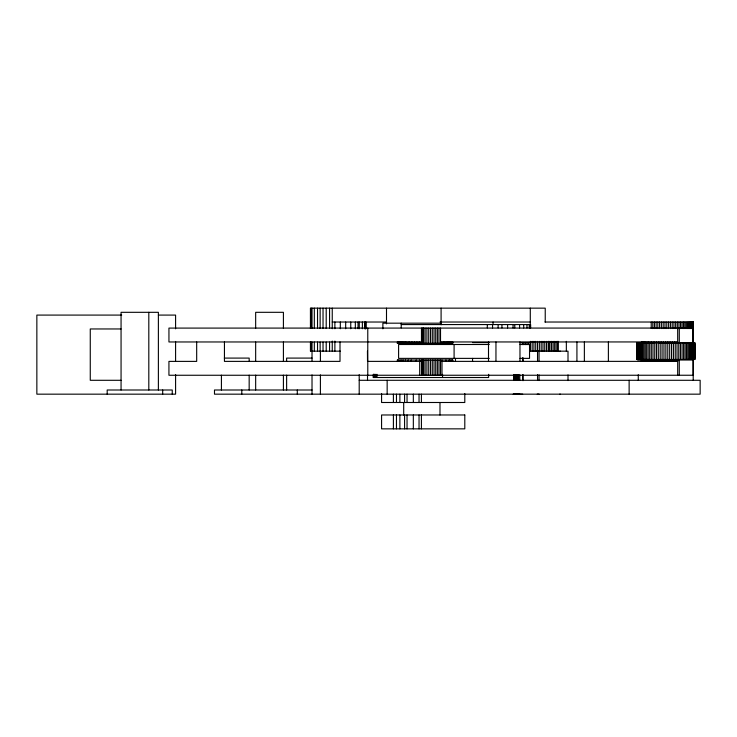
<?xml version="1.0" encoding="UTF-8"?>
<svg xmlns="http://www.w3.org/2000/svg" width="737" height="737" viewBox="0 0 737 737"><rect width="100%" height="100%" fill="white"/><g stroke="black" fill="none" stroke-linecap="round" stroke-linejoin="round"><path stroke-width="1.11" d="M359.205 394.166L359.205 374.691M393.401 402.494L393.401 394.166M396.469 402.494L396.469 394.166M399.878 402.494L399.878 394.166M404.576 402.494L404.576 394.166M407.045 402.494L407.045 394.166M413.337 402.494L413.337 394.166M419.04 402.494L419.04 394.166M421.417 402.494L421.417 394.166M513.625 380.292L513.625 374.691M514.186 380.292L514.186 374.691M514.859 380.292L514.859 374.691M515.651 380.292L515.651 374.691M516.536 380.292L516.536 374.691M517.531 380.292L517.531 374.691M518.618 380.292L518.618 374.691M519.806 380.292L519.806 374.691M522.68 380.292L522.68 374.691M522.68 361.241L522.68 357.878M523.03 380.688L523.03 374.691M523.03 361.241L523.03 357.878M537.54 380.292L537.54 374.691M537.54 361.241L537.54 341.351M539.051 380.55L539.051 374.893M539.051 361.323L539.051 351.134L537.54 351.153M568.006 380.587L568.006 374.93M568.006 361.351L568.006 351.171L530.207 351.134M522.68 394.175L513.956 394.166M539.051 394.129L537.236 394.129M513.164 394.175L513.8 394.166M514.859 394.175L515.651 394.166M517.779 394.166L515.937 394.166M121.697 315.086L36.85 315.086L36.85 394.166L175.59 394.166L175.59 374.682M158.381 315.086L175.59 315.086L175.59 328.84M332.249 322.023L386.501 322.023M439.989 322.023L530.29 322.023M544.965 322.023L693.48 322.023M441.021 323.175L382.881 323.175L382.881 328.813M401.214 324.566L530.594 324.566L530.594 327.891M693.139 328.066L168.939 328.094L168.948 341.968L421.481 341.959M121.034 328.96L90.264 328.96L90.264 380.292L121.034 380.292M440.514 341.959L677.69 341.94M472.546 342.604L489.405 342.604M519.585 342.604L530.594 342.604M636.731 342.834L695.019 342.834L694.954 359.481L636.777 359.481L636.786 342.834M397.335 343.341L452.831 343.341L452.776 341.959M637.284 344.216L636.731 344.216L636.989 358.09M694.761 344.216L694.761 358.09M489.276 344.501L398.597 344.501L398.597 358.375L489.276 358.375M520.046 344.501L529.534 344.501L529.534 358.375L520.046 358.375M340.319 351.153L310.434 351.153L310.434 342.106M367.441 351.153L367.514 361.241M224.288 358.09L249.17 358.09L249.17 361.517M312.046 358.09L286.629 358.09L286.629 361.517M637.643 359.988L693.139 359.978L693.139 375.244L168.93 375.262L168.93 361.388L196.687 361.388L196.678 341.968M367.781 361.379L421.481 361.379M440.514 361.379L677.69 361.37M373.392 377.519L373.392 374.313L373.281 377.519L488.64 377.519L488.64 374.313M359.205 380.292L700.15 380.292L700.15 394.166L214.485 394.166L214.485 390.002L312.073 390.002M518.618 394.166L519.797 394.175M514.186 394.175L513.625 394.166A27.849 0.507 -2.5 0 0 515.559 394.184M535.449 351.134L537.245 351.153M559.798 351.134L560.313 351.171M559.788 394.129L560.304 394.166M636.786 344.216L636.86 358.09M694.77 342.834L694.761 359.481M694.447 342.834L694.447 359.481M694.014 342.834L694.014 359.481M693.37 322.023L693.462 359.481M693.213 359.205L693.213 380.292M693.139 322.023L693.139 342.834M692.798 322.023L692.789 359.481M692.338 322.023L692.338 328.591M692.006 342.834L692.006 359.481M691.767 322.023L691.767 328.591M691.076 322.023L691.076 328.591M691.103 342.834L691.103 359.481M690.283 322.023L690.283 328.591M690.099 342.834L690.099 359.481M689.381 322.023L689.381 328.591M688.984 342.834L688.984 359.481M688.386 322.023L688.386 328.591M687.778 342.834L687.778 359.481M687.289 322.023L687.289 328.591M686.469 342.834L686.469 359.481M686.101 322.023L686.101 328.591M685.078 342.834L685.078 359.481M684.82 322.023L684.82 328.591M683.604 342.834L683.604 359.481M683.466 322.023L683.466 328.591M682.029 322.023L682.029 328.591M682.057 342.834L682.057 359.481M680.527 322.023L680.527 328.591M680.435 342.834L680.435 359.481M679.284 328.066L679.284 343.331M679.284 359.978L679.284 375.244M678.952 322.023L678.952 328.591M678.759 342.834L678.759 359.481M677.681 328.066L677.69 343.331M677.69 359.978L677.69 375.244M677.331 322.023L677.331 328.591M677.017 342.834L677.017 359.481M676.032 341.95L676.032 343.331M676.032 359.978L676.032 361.37M675.654 322.023L675.654 328.591M675.239 342.834L675.239 359.481M674.337 341.95L674.337 343.331M674.337 359.978L674.337 361.37M673.94 322.023L673.94 328.591M673.415 342.834L673.415 359.481M672.595 341.95L672.595 343.331M672.595 359.978L672.595 361.37M672.19 322.023L672.19 328.591M671.554 342.834L671.554 359.481M670.827 341.95L670.827 343.331M670.827 359.978L670.827 361.37M670.412 322.023L670.412 328.591M669.675 342.834L669.675 359.481M669.039 341.95L669.039 343.331M669.039 359.978L669.039 361.37M668.616 322.023L668.616 328.591M667.777 342.834L667.777 359.481M667.234 341.95L667.234 343.331M667.234 359.978L667.234 361.37M666.801 322.023L666.801 328.591M665.87 342.834L665.87 359.481M665.419 341.95L665.419 343.331M665.419 359.978L665.419 361.37M664.986 322.023L664.986 328.591M663.963 342.834L663.963 359.481M663.604 341.95L663.604 343.331M663.604 359.978L663.604 361.37M663.171 322.023L663.171 328.591M662.066 342.834L662.066 359.481M661.789 341.95L661.789 343.331M661.798 359.978L661.798 361.37M661.375 322.023L661.375 328.591M660.186 342.834L660.186 359.481M660.002 341.95L660.002 343.331M660.002 359.978L660.002 361.37M659.587 322.023L659.587 328.591M658.233 341.95L658.334 359.481M658.233 359.978L658.233 361.37M657.828 322.023L657.828 328.591M656.492 341.95L656.51 359.481M656.492 359.978L656.492 361.37M656.105 322.023L656.105 328.591M654.797 341.95L654.723 359.481M654.797 359.978L654.797 361.37M654.428 322.023L654.428 328.591M653.139 341.95L653.139 343.331M653.139 359.978L653.139 361.37M652.982 342.834L652.982 359.481M652.798 322.023L652.798 328.591M651.536 341.95L651.536 343.331M651.536 359.978L651.536 361.37M651.305 342.834L651.305 359.481M651.213 322.023L651.213 328.426M649.997 341.95L649.997 343.331M649.997 359.978L649.997 361.37M649.684 342.834L649.684 359.481M648.514 341.95L648.514 343.331M648.523 359.978L648.523 361.37M648.136 342.834L648.136 359.481M647.114 341.95L647.114 343.331M647.114 359.978L647.114 361.37M646.662 342.834L646.662 359.481M645.787 341.95L645.787 343.331M645.787 359.978L645.787 361.37M645.271 342.834L645.271 359.481M644.543 341.95L644.543 343.331M644.543 359.978L644.543 361.37M643.963 342.834L643.963 359.481M643.392 341.95L643.392 343.331M643.392 359.978L643.392 361.37M642.756 342.834L642.756 359.481M642.332 341.95L642.332 343.331M642.332 359.978L642.332 361.37M641.651 342.834L641.651 359.481M641.374 341.95L641.374 343.331M641.374 359.978L641.374 361.37M640.637 342.834L640.637 359.481M639.744 342.834L639.744 359.481M638.951 342.834L638.951 359.481M638.279 342.834L638.279 359.481M638.27 374.746L638.27 380.292M637.726 342.834L637.726 359.481M637.293 342.834L637.293 359.481M636.98 342.834L636.989 359.481M629.131 380.292L629.131 394.166M608.384 341.95L608.384 361.37M584.367 341.95L584.367 361.37M576.924 341.95L576.924 361.37M566.348 341.351L566.348 351.153M558.278 341.351L558.278 351.153M557.504 341.351L557.504 351.153M556.122 341.351L556.122 351.153M554.666 341.351L554.666 351.153M553.146 341.351L553.146 351.153M551.562 341.351L551.562 351.153M549.931 341.351L549.931 351.153M548.789 341.351L548.789 351.153M548.245 341.351L548.245 351.153M546.513 341.351L546.513 351.153M545.233 322.023L545.233 308.149L310.434 308.149L310.434 328.518M544.763 341.351L544.763 351.153M542.976 341.351L542.976 351.153M541.17 341.351L541.17 351.153M539.355 341.351L539.355 351.153M535.735 341.351L535.735 351.153M533.938 341.351L533.938 351.153M532.16 341.351L532.16 351.153M530.483 324.566L530.483 327.947M530.29 308.149L530.29 328.426M530.41 341.351L530.41 351.153M529.258 324.566L529.258 327.947M528.696 342.438L528.696 344.612M526.973 324.566L526.973 327.947M527.029 342.438L527.029 344.612M525.407 342.438L525.407 344.612M523.841 342.438L523.841 344.612M523.703 324.566L523.703 327.947M522.349 342.438L522.349 344.612M519.972 341.95L519.972 361.379M519.585 324.566L519.585 327.947M514.776 324.566L514.776 327.947M513.053 324.566L513.053 327.947M507.609 324.566L507.609 327.947M501.934 324.566L501.934 327.891M498.129 324.566L498.129 327.891M495.955 341.95L495.955 361.379M493.053 322.023L493.053 324.16M492.546 324.566L492.546 327.947M488.502 341.95L488.502 361.379M487.314 324.566L487.314 327.891M472.546 358.375L472.546 361.498M464.798 393.613L464.798 402.494L381.573 402.494L381.573 393.613M455.475 358.375L455.475 361.498M454.093 344.501L454.093 358.375M452.776 361.379L452.831 359.988L397.335 359.997L397.335 361.379M452.592 341.959L452.601 343.341M452.592 359.988L452.592 361.379M452.297 341.959L452.306 343.341M451.892 341.959L451.892 343.341M451.892 359.988L451.892 361.379M451.366 341.959L451.366 343.341M450.731 341.959L450.731 343.341M449.975 341.959L449.985 343.341M449.985 359.988L449.985 361.379M449.128 341.959L449.128 343.341M449.128 359.988L449.128 361.379M448.17 341.959L448.17 343.341M447.11 341.959L447.11 343.341M445.959 341.959L445.959 343.341M445.959 359.988L445.959 361.379M444.724 341.959L444.724 343.341M443.398 341.959L443.398 343.341M442.541 374.313L442.541 377.519M441.988 341.959L441.988 343.341M441.997 359.988L441.997 375.253M441.095 308.149L441.095 324.796M440.514 328.076L440.514 343.341M440.514 359.988L440.523 375.253M439.989 402.494L439.989 415.06M438.976 328.076L438.976 343.341M438.976 359.988L438.976 375.253M437.373 328.076L437.373 343.341M437.373 359.988L437.373 375.253M435.724 328.076L435.724 343.341M435.724 359.988L435.724 375.253M434.019 328.076L434.019 343.341M434.019 359.988L434.029 375.253M432.287 328.076L432.287 343.341M432.287 359.988L432.287 375.253M430.519 328.076L430.519 343.341M430.519 359.988L430.519 375.253M428.722 328.076L428.722 343.341M428.731 359.988L428.731 375.253M426.916 328.076L426.916 343.341M426.916 359.988L426.916 375.253M425.102 328.076L425.102 343.341M425.102 359.988L425.102 375.253M423.609 328.076L423.609 343.341M423.609 359.997L423.618 375.253M423.287 328.076L423.287 343.341M423.287 359.997L423.287 375.253M422.623 328.076L422.623 343.341M422.623 359.997L422.623 375.253M421.481 328.076L421.481 343.341M421.481 359.997L421.481 375.253M421.417 414.977L421.417 428.851M419.694 341.959L419.694 343.341M419.694 359.997L419.694 375.253M419.04 414.977L419.04 428.851M417.925 341.959L417.925 343.341M416.184 341.959L416.184 343.341M416.184 359.997L416.184 361.379M414.489 341.959L414.489 343.341M413.337 414.977L413.337 428.851M412.831 341.959L412.831 343.341M411.228 341.959L411.228 343.341M411.228 359.997L411.228 361.379M409.689 341.959L409.689 343.341M408.206 341.959L408.206 343.341M408.206 359.997L408.206 361.379M407.045 414.977L407.045 428.851M406.806 341.959L406.806 343.341M405.479 341.959L405.479 343.341M405.479 359.997L405.479 361.379M404.576 414.977L404.576 428.851M404.235 341.959L404.235 343.341M403.701 402.494L403.701 415.06M403.084 341.959L403.084 343.341M403.084 359.997L403.084 361.379M402.024 341.959L402.024 343.341M401.214 323.175L401.214 327.891M401.066 341.959L401.066 343.341M401.066 359.997L401.066 361.379M400.209 341.959L400.209 343.341M399.878 414.977L399.878 428.851M399.454 341.959L399.454 343.341M398.818 341.959L398.818 343.341M398.818 359.997L398.818 361.379M398.284 341.959L398.284 343.341M397.869 341.959L397.869 343.341M397.575 341.959L397.575 343.341M397.575 359.997L397.575 361.379M397.335 341.959L397.4 343.341M396.469 414.977L396.469 428.851M393.401 414.977L393.401 428.851M387.155 380.292L387.155 394.166M386.501 308.149L386.501 323.875M377.003 374.313L377.003 377.519M375.879 374.313L375.879 377.519M374.958 374.313L374.958 377.519M374.23 374.313L374.23 377.519M373.705 374.313L373.705 377.519M367.772 328.085L367.781 375.253M367.514 374.691L367.514 380.292M365.847 322.023L365.847 328.748M365.736 322.023L365.736 328.748M365.552 322.023L365.552 328.748M364.566 322.023L364.566 328.748M362.374 322.023L362.374 328.748M359.26 322.023L359.26 328.748M358.035 322.023L358.035 328.748M355.335 322.023L355.335 328.748M350.748 322.023L350.748 328.748M345.681 322.023L345.681 328.748M340.319 322.023L340.319 328.748M340.006 341.959L340.015 361.379L224.444 361.388L224.444 341.968M334.884 322.023L334.884 328.748M334.884 341.074L334.884 351.153M332.249 308.149L332.249 328.748M332.249 341.074L332.249 351.153M329.568 308.149L329.568 328.518M329.568 342.106L329.568 351.153M326.205 308.149L326.205 328.518M326.205 342.106L326.205 351.153M323.036 308.149L323.036 328.518M323.036 342.106L323.036 351.153M320.402 351.153L320.402 361.342M320.402 374.93L320.402 394.166M320.134 308.149L320.134 328.518M320.134 342.106L320.134 351.153M317.536 308.149L317.536 328.518M317.536 342.106L317.536 351.153M314.321 308.149L314.321 328.518M314.321 342.106L314.321 351.153M312.018 308.149L312.018 328.518M312.018 342.106L312.018 361.342M312.018 374.93L312.018 394.166M311.032 308.149L311.032 328.518M311.032 342.106L311.032 351.153M297.297 390.002L297.297 394.166M286.629 375.188L286.629 390.002M283.413 328.306L283.413 312.313L255.665 312.313L255.665 328.306M283.413 342.014L283.413 361.443M283.413 375.151L283.413 390.002M255.665 342.014L255.665 361.443M255.665 375.151L255.665 390.002M249.17 375.188L249.17 390.002M241.791 390.002L241.791 394.166M221.422 375.188L221.422 390.002M175.59 341.443L175.59 360.927M172.255 394.166L172.255 390.002L107.187 390.002L107.187 394.166M162.684 390.002L162.684 394.166M158.381 390.002L158.381 312.313L121.061 312.313L121.061 390.002M148.81 312.313L148.81 390.002M518.314 394.184A26.431 0.553 -1.8 0 1 515.393 394.175M464.798 414.977L381.573 414.977L381.573 428.851L464.798 428.851L464.798 414.977"/></g></svg>
